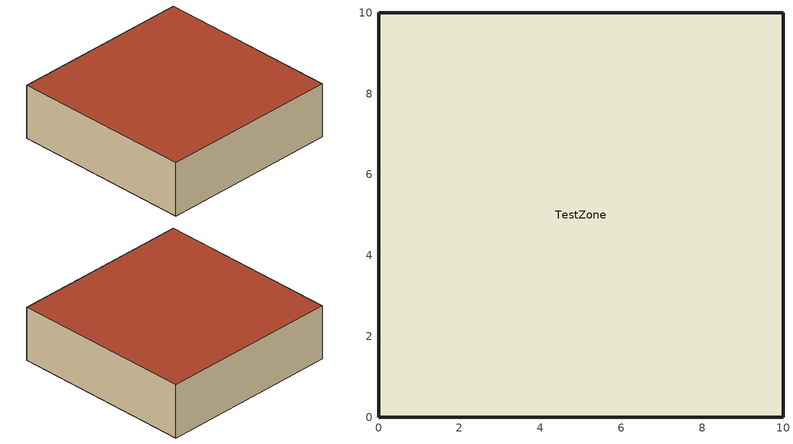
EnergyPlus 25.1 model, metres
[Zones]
TestZone
 floor ground (FloorConst): 0,0 10,0 10,10 0,10 z0
 wall outside (WallConst): 0,0 10,0 10,10 0,10 0,0 z0:3
 roof outside (WallConst): 0,10 10,10 10,0 0,0 z3
[Building]
Sjostaden_2_7Zone: North Axis=0; Terrain=City; Loads Convergence Tolerance Value=0.04; Temperature Convergence Tolerance Value=0.4; Solar Distribution (for inter-zone)=FullInteriorAndExterior; Maximum Number of Warmup Days=25; Minimum Number of Warmup Days=6
[Site:GroundTemperature:BuildingSurface]
5, 5, 6, 8, 11, 14, 16, 16, 14, 11, 8, 5
[Site:GroundTemperature:Deep]
8, 8, 8, 8, 8, 8, 8, 8, 8, 8, 8, 8
